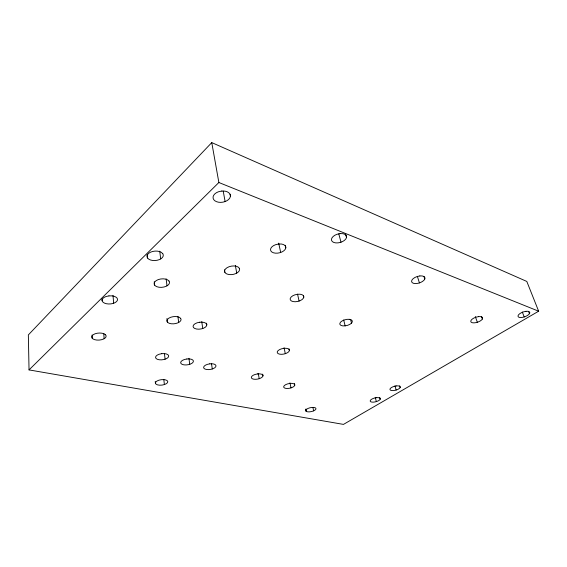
<?xml version="1.0" encoding="UTF-8"?>
<svg xmlns="http://www.w3.org/2000/svg" width="567" height="567" viewBox="0 0 567 567"><rect width="100%" height="100%" fill="white"/><g stroke="black" fill="none" stroke-linecap="round" stroke-linejoin="round"><path stroke-width="0.85" d="M211.767 142.6L28.35 334.913L29.037 369.904L343.474 424.399L538.65 311.205L526.807 281.438L211.767 142.6L218.869 182.517L29.037 369.904M218.869 182.517L538.65 311.205M305.811 410.969L306.556 411.543A5.245 2.02 -12.1 0 0 315.124 410.005A5.245 2.02 -12.1 0 0 311.836 407.439A5.245 2.02 -12.1 0 0 305.811 410.969L305.457 409.268M528.501 311.326L529.443 313.742M522.306 312.006L524.213 316.96M481.503 316.592L482.375 319.044M475.337 316.57L477.336 322.276M423.996 276.554L424.789 279.042M417.355 276.327L419.438 282.926M399.692 385.865L400.16 387.552M394.979 385.851L396.142 390.053M345.594 234.178L346.501 237.538M338.782 233.838L341.001 242.208M379.762 397.545L380.202 399.211M375.241 397.325L376.353 401.606M350.64 319.753L351.512 323.133M343.666 319.944L345.154 325.862M303.409 295.527L303.792 297.236M297.583 294.273L299.092 301.077M285.251 245.291L285.811 247.843M278.68 243.137L280.693 252.464M312.913 407.467L313.643 410.855M306.017 408.998L306.556 411.543M289.05 348.84L289.404 350.555M294.436 383.505L294.783 385.206M284.074 347.706L285.293 353.695M289.964 382.817L290.999 387.899M230.11 194.261L230.429 195.969M262.684 374.135L262.996 375.843M258.283 373.582L259.218 378.699M223.221 191.107L225.106 201.561M235.326 265.363L236.722 273.131M224.426 269.779L224.865 272.387M206.544 323.169L206.799 324.891M211.512 363.794L212.292 368.982M201.746 321.666L202.752 328.513M188.939 358.301L189.747 364.319M177.896 316.351L178.69 322.46M166.145 278.844L167.017 285.846M159.731 251.167L160.688 258.942M166.932 318.555L167.364 322.07M164.473 353.95L165.089 359.209M154.252 281.735L154.649 285.173M163.792 379.38L164.387 384.561M147.179 254.569L147.569 258.042M155.23 381.463L155.415 383.2M113.003 295.364L113.662 303.26M101.982 299.036L102.117 300.765M103.74 333.424L104.137 338.726M92.123 334.969L92.35 338.435M221.81 191.029L218.316 191.809A8.76 5.599 -9 0 0 214.865 200.782A8.76 5.599 -9 0 0 228.657 199.449A8.76 5.599 -9 0 0 225.035 191.157L221.81 191.029M278.737 243.994L275.626 244.682A7.775 4.437 -12.1 0 0 271.841 252.01A7.775 4.437 -12.1 0 0 283.968 250.692A7.775 4.437 -12.1 0 0 281.53 244.037L278.737 243.994M340.094 233.604L337.004 234.291A7.761 4.373 -15.4 0 0 332.475 241.705A7.761 4.373 -15.4 0 0 344.382 240.422A7.761 4.373 -15.4 0 0 342.794 233.661L340.094 233.604M108.942 295.889L105.93 296.555A7.761 4.075 -3.8 0 0 104.314 303.04A7.761 4.075 -3.8 0 0 116.504 301.637A7.761 4.075 -3.8 0 0 111.862 295.868L108.942 295.889M297.625 294.252L294.84 294.861A6.974 3.565 -12.5 0 0 291.24 300.871A6.974 3.565 -12.5 0 0 302.062 299.582A6.974 3.565 -12.5 0 0 300.106 294.23L297.625 294.252M199.832 322.205L197.089 322.807A6.924 3.437 -8.1 0 0 194.616 328.421A6.924 3.437 -8.1 0 0 205.502 327.088A6.924 3.437 -8.1 0 0 202.384 322.155L199.832 322.205M419.842 275.938L417.099 276.54A6.946 3.395 -17.6 0 0 412.209 282.657A6.946 3.395 -17.6 0 0 422.578 281.423A6.946 3.395 -17.6 0 0 422.146 275.945L419.842 275.938M161.758 353.666L159.164 354.24A6.627 3.076 -6.9 0 0 157.215 359.244A6.627 3.076 -6.9 0 0 167.634 357.905A6.627 3.076 -6.9 0 0 164.224 353.588L161.758 353.666M186.855 358.982L184.318 359.542A6.435 2.941 -7.9 0 0 182.163 364.368A6.435 2.941 -7.9 0 0 192.277 363.057A6.435 2.941 -7.9 0 0 189.236 358.904L186.855 358.982M209.776 363.837L207.302 364.383A6.265 2.821 -8.8 0 0 204.963 369.053A6.265 2.821 -8.8 0 0 214.801 367.756A6.265 2.821 -8.8 0 0 212.079 363.759L209.776 363.837M283.798 348.336L281.317 348.882A6.216 2.835 -11.5 0 0 278.241 353.702A6.216 2.835 -11.5 0 0 287.916 352.44A6.216 2.835 -11.5 0 0 286.016 348.273L283.798 348.336M478.47 316.634L476.046 317.166A6.209 2.629 -18.2 0 0 471.149 322.176A6.209 2.629 -18.2 0 0 480.206 321.007A6.209 2.629 -18.2 0 0 480.447 316.599L478.47 316.634M525.963 311.311L523.568 311.843A6.216 2.53 -19.4 0 0 518.266 316.84A6.216 2.53 -19.4 0 0 527.126 315.699A6.216 2.53 -19.4 0 0 527.87 311.283L525.963 311.311M257.446 373.937L255.086 374.454A5.925 2.566 -10.5 0 0 252.407 378.806A5.925 2.566 -10.5 0 0 261.678 377.551A5.925 2.566 -10.5 0 0 259.587 373.851L257.446 373.937M289.709 383.448L287.448 383.944A5.67 2.36 -11.6 0 0 284.584 388.026A5.67 2.36 -11.6 0 0 293.408 386.814A5.67 2.36 -11.6 0 0 291.729 383.356L289.709 383.448M396.17 385.929L394.065 386.396A5.316 2.041 -14.6 0 0 390.479 390.181A5.316 2.041 -14.6 0 0 398.53 389.04A5.316 2.041 -14.6 0 0 397.97 385.844L396.17 385.929M376.155 397.708L374.092 398.162A5.195 1.963 -14 0 0 370.754 401.769A5.195 1.963 -14 0 0 378.671 400.635A5.195 1.963 -14 0 0 377.934 397.609L376.155 397.708M163.572 379.599L161.255 379.699A6.237 2.722 -7.1 0 0 156.031 384.164A6.237 2.722 -7.1 0 0 166.273 383.731A6.237 2.722 -7.1 0 0 163.572 379.599M349.272 319.306L347.032 319.341A6.45 3.041 -14.1 0 0 339.973 324.544A6.45 3.041 -14.1 0 0 349.86 324.359A6.45 3.041 -14.1 0 0 349.272 319.306M105.505 334.757L103.931 333.757A7.258 3.522 -4.1 0 0 92.145 335.664A7.258 3.522 -4.1 0 0 99.105 340.087A7.258 3.522 -4.1 0 0 105.505 334.757M180.653 318.356L179.292 317.314A7.123 3.593 -7 0 0 167.605 319.2A7.123 3.593 -7 0 0 173.615 323.828A7.123 3.593 -7 0 0 180.653 318.356M169.044 281.083L167.534 279.829A7.74 4.224 -6 0 0 154.834 281.813A7.74 4.224 -6 0 0 161.517 287.356A7.74 4.224 -6 0 0 169.044 281.083M162.764 253.662L161.156 252.251A8.186 4.706 -5.3 0 0 147.718 254.299A8.186 4.706 -5.3 0 0 154.876 260.551A8.186 4.706 -5.3 0 0 162.764 253.662M239.331 268.283L238.048 267A7.619 4.231 -9.5 0 0 225.517 268.956A7.619 4.231 -9.5 0 0 231.201 274.641A7.619 4.231 -9.5 0 0 239.331 268.283"/></g></svg>
